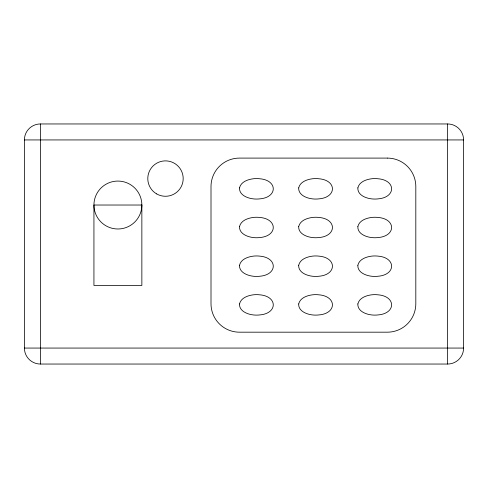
<?xml version="1.0" encoding="UTF-8"?>
<svg xmlns="http://www.w3.org/2000/svg" width="488" height="488" viewBox="0 0 488 488"><rect width="100%" height="100%" fill="white"/><g stroke="black" fill="none" stroke-linecap="round" stroke-linejoin="round"><path stroke-width="0.73" d="M40.376 123.958L447.624 123.958A15.976 15.976 0 0 1 463.6 139.934L463.6 348.066A15.976 15.976 0 0 1 447.624 364.042L40.376 364.042A15.976 15.976 0 0 1 24.4 348.066L24.4 139.934A15.976 15.976 0 0 1 40.376 123.958L40.376 364.042M24.4 139.934L463.6 139.934M24.4 348.066L463.6 348.066M447.624 123.958L447.624 364.042M239.516 187.898C239.065 195.047 247.514 198.287 253.412 198.884A28.255 28.255 0 0 0 259.622 198.884C277.812 197.518 277.812 180.115 259.622 178.748A28.255 28.255 0 0 0 253.412 178.748C247.892 179.419 240.907 181.804 239.516 187.898M239.516 226.578C239.065 233.734 247.514 236.967 253.412 237.571A28.255 28.255 0 0 0 259.622 237.571C277.812 236.204 277.812 218.801 259.622 217.434A28.255 28.255 0 0 0 253.412 217.434C247.892 218.106 240.907 220.491 239.516 226.578M239.516 265.265C239.065 272.42 247.514 275.653 253.412 276.257A28.255 28.255 0 0 0 259.622 276.257C277.812 274.89 277.812 257.487 259.622 256.121A28.255 28.255 0 0 0 253.412 256.121C247.892 256.792 240.907 259.177 239.516 265.265M239.516 303.951C239.065 311.106 247.514 314.339 253.412 314.943A28.255 28.255 0 0 0 259.622 314.943C277.812 313.577 277.812 296.167 259.622 294.807A28.255 28.255 0 0 0 253.412 294.807C247.892 295.478 240.907 297.863 239.516 303.951M298.686 187.898C298.235 195.047 306.684 198.287 312.576 198.884A28.255 28.255 0 0 0 318.786 198.884C336.982 197.518 336.982 180.115 318.786 178.748A28.255 28.255 0 0 0 312.576 178.748C307.056 179.419 300.071 181.804 298.686 187.898M298.686 226.578C298.235 233.734 306.684 236.967 312.576 237.571A28.255 28.255 0 0 0 318.786 237.571C336.982 236.204 336.982 218.801 318.786 217.434A28.255 28.255 0 0 0 312.576 217.434C307.056 218.106 300.071 220.491 298.686 226.578M298.686 265.265C298.235 272.42 306.684 275.653 312.576 276.257A28.255 28.255 0 0 0 318.786 276.257C336.982 274.89 336.982 257.487 318.786 256.121A28.255 28.255 0 0 0 312.576 256.121C307.056 256.792 300.071 259.177 298.686 265.265M298.686 303.951C298.235 311.106 306.684 314.339 312.576 314.943A28.255 28.255 0 0 0 318.786 314.943C336.982 313.577 336.982 296.167 318.786 294.807A28.255 28.255 0 0 0 312.576 294.807C307.056 295.478 300.071 297.863 298.686 303.951M357.85 187.898C357.399 195.047 365.847 198.287 371.746 198.884A28.255 28.255 0 0 0 377.956 198.884C396.146 197.518 396.146 180.115 377.956 178.748A28.255 28.255 0 0 0 371.746 178.748C366.226 179.419 359.235 181.804 357.85 187.898M357.85 226.578C357.399 233.734 365.847 236.967 371.746 237.571A28.255 28.255 0 0 0 377.956 237.571C396.146 236.204 396.146 218.801 377.956 217.434A28.255 28.255 0 0 0 371.746 217.434C366.226 218.106 359.235 220.491 357.85 226.578M357.85 265.265C357.399 272.42 365.847 275.653 371.746 276.257A28.255 28.255 0 0 0 377.956 276.257C396.146 274.89 396.146 257.487 377.956 256.121A28.255 28.255 0 0 0 371.746 256.121C366.226 256.792 359.235 259.177 357.85 265.265M357.85 303.951C357.399 311.106 365.847 314.339 371.746 314.943A28.255 28.255 0 0 0 377.956 314.943C396.146 313.577 396.146 296.167 377.956 294.807A28.255 28.255 0 0 0 371.746 294.807C366.226 295.478 359.235 297.863 357.85 303.951M387.368 158.094L239.449 158.094A28.444 28.444 0 0 0 211.005 186.538L211.005 303.737A28.444 28.444 0 0 0 239.449 332.182L387.368 332.182A28.444 28.444 0 0 0 415.813 303.737L415.813 186.538A28.444 28.444 0 0 0 387.368 158.094M141.856 205.027L93.934 205.027L93.934 285.45L141.856 285.45L141.856 205.027A23.961 23.961 0 0 0 105.914 184.281A23.961 23.961 0 0 0 105.914 225.779A23.961 23.961 0 0 0 141.856 205.027M156.642 193.907A17.702 17.702 0 0 0 183.189 178.577A17.702 17.702 0 0 0 156.642 163.248A17.702 17.702 0 0 0 156.642 193.907"/></g></svg>
